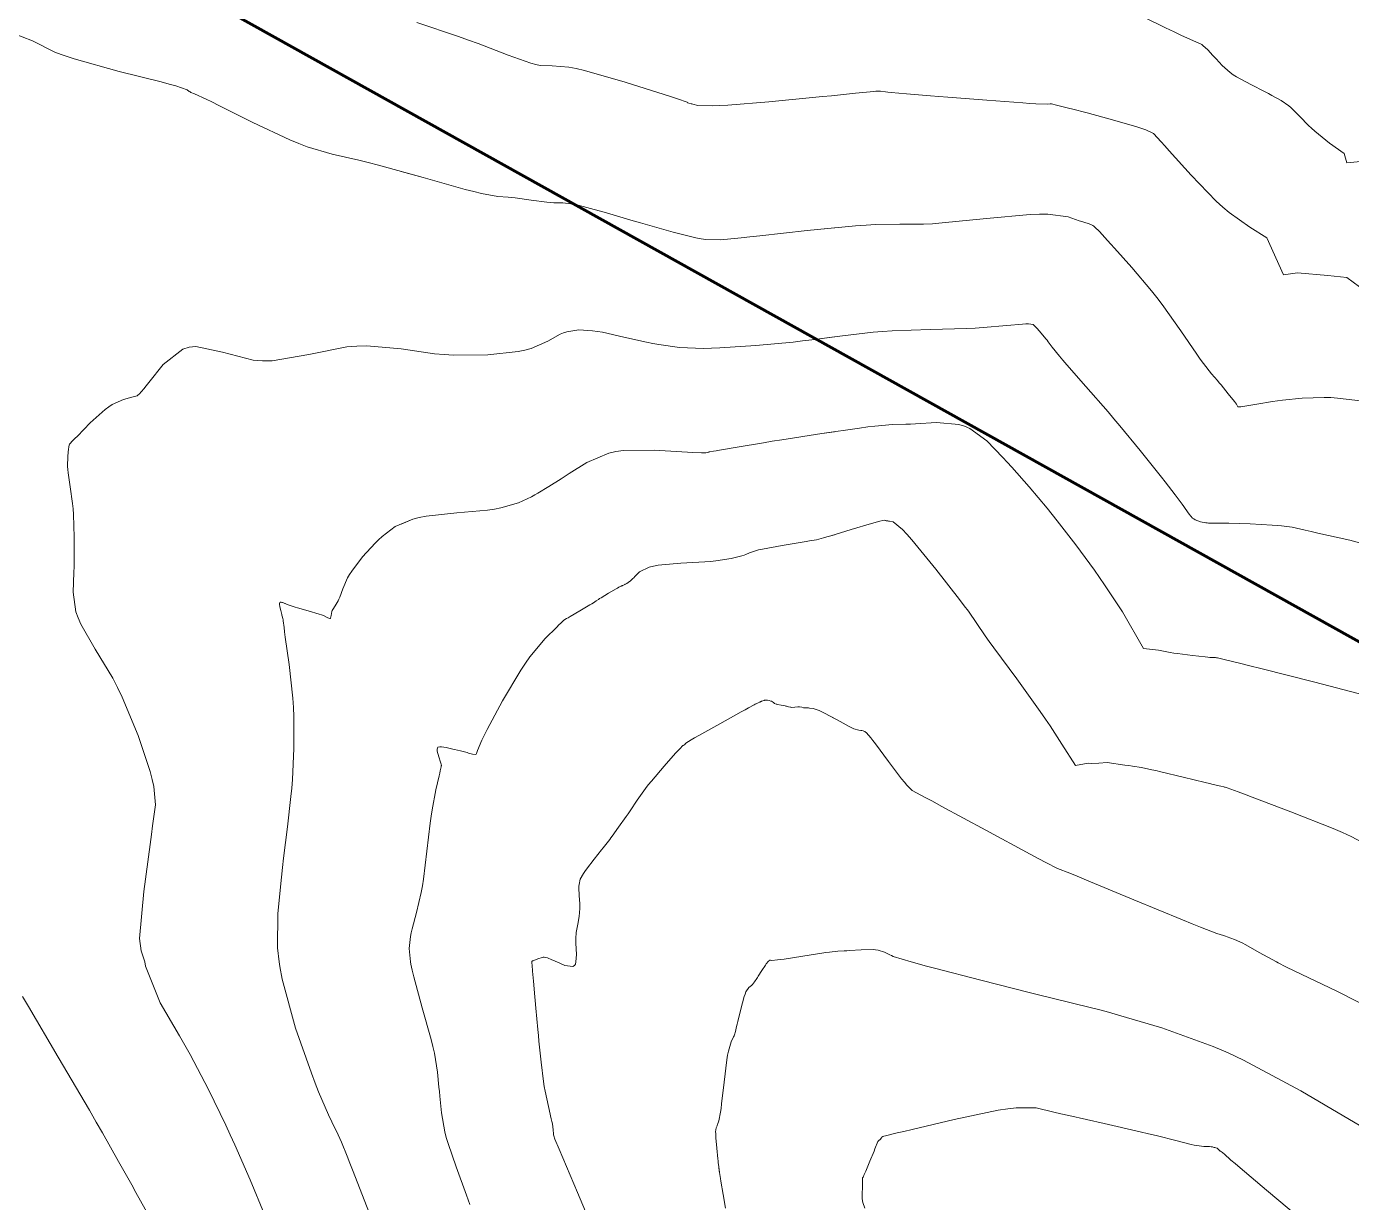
# Model space of a CAD drawing. Header units: millimetres. Extents: x 837477 to 838477, y 1189014 to 1191014.
# Drawn here: x 837781.7 to 837934.6, y 1189972.2 to 1190108 of the extents above; entities that cross this region are included whole.
import ezdxf

# ---------------------------------------------------------------- set-up
doc = ezdxf.new("R2010")
doc.units = ezdxf.units.MM
doc.header["$LTSCALE"] = 0.3
doc.layers.add('CORREDORVIA', color=94, linetype='Continuous', lineweight=80)
doc.layers.add('COTAS 10', color=252, linetype='Continuous', lineweight=9)
doc.layers.add('VIA_Curvas', color=7, linetype='Continuous')

msp = doc.modelspace()

# ---------------------------------------------------------------- linework, layer by layer
at = {"layer": 'CORREDORVIA'}
msp.add_lwpolyline([(838157.033, 1190996.193), (838237.174, 1190821.339), (838237.001, 1190602.875), (838240.031, 1190437.198), (838223.537, 1190366.272), (838184.199, 1189898.277), (837734.304, 1190149.151), (837849.078, 1189569.699), (837751.159, 1189231.384), (837593.191, 1189234.399), (837695.481, 1189679.225), (837660.573, 1189835.358), (837597.737, 1190012.464), (837490.666, 1190492.599), (837964.301, 1190234.408), (838010.155, 1190346.41), (837974.613, 1190516.877), (837969.419, 1190653.334), (837963.574, 1190795.982), (837910.676, 1191000.965)], close=True, dxfattribs=at)
at = {"layer": 'COTAS 10'}
for points in [[(837936.062, 1190092.441), (837934.066, 1190092.272), (837933.742, 1190093.329), (837932.071, 1190094.543), (837930.381, 1190095.909), (837929.992, 1190096.248), (837929.637, 1190096.57), (837928.64, 1190097.589), (837927.841, 1190098.425), (837927.61, 1190098.63), (837927.376, 1190098.825), (837926.498, 1190099.435), (837925.406, 1190100.047), (837925.038, 1190100.243), (837924.641, 1190100.45), (837922.969, 1190101.294), (837921.33, 1190102.192), (837920.955, 1190102.433), (837920.614, 1190102.671), (837919.663, 1190103.502), (837918.966, 1190104.27), (837918.784, 1190104.467), (837918.608, 1190104.659), (837918.012, 1190105.297), (837917.458, 1190105.804), (837917.308, 1190105.913), (837917.16, 1190106.008), (837916.636, 1190106.237), (837914.997, 1190106.957), (837914.145, 1190107.361), (837913.122, 1190107.854), (837907.989, 1190110.375)], [(837826.703, 1190108.448), (837831.513, 1190106.832), (837832.69, 1190106.418), (837833.799, 1190106.017), (837837.243, 1190104.692), (837839.854, 1190103.752), (837840.438, 1190103.595), (837840.962, 1190103.482), (837842.352, 1190103.451), (837844.246, 1190103.318), (837845.088, 1190103.142), (837846.068, 1190102.906), (837850.754, 1190101.55), (837855.249, 1190100.132), (837856.109, 1190099.857), (837856.802, 1190099.632), (837857.916, 1190099.242), (837857.963, 1190099.19), (837857.984, 1190099.178), (837858.009, 1190099.167), (837858.125, 1190099.137), (837858.367, 1190099.08), (837858.47, 1190099.054), (837858.589, 1190099.022), (837859.151, 1190098.866), (837860.814, 1190098.821), (837861.627, 1190098.858), (837862.593, 1190098.917), (837867.355, 1190099.313), (837872.393, 1190099.791), (837873.533, 1190099.902), (837874.562, 1190100.003), (837874.923, 1190100.041)], [(837779.955, 1190107.278), (837782.345, 1190106.323), (837784.996, 1190105.007), (837786.018, 1190104.629), (837787.164, 1190104.246), (837792.345, 1190102.813), (837797.199, 1190101.592), (837798.14, 1190101.342), (837798.905, 1190101.13), (837800.214, 1190100.682), (837800.445, 1190100.489), (837800.532, 1190100.438), (837800.628, 1190100.388), (837801.058, 1190100.214), (837802.387, 1190099.608), (837803.05, 1190099.285), (837803.842, 1190098.894), (837807.769, 1190096.925), (837812.07, 1190094.9), (837813.098, 1190094.474), (837814.056, 1190094.107), (837816.925, 1190093.272), (837820, 1190092.578), (837821.087, 1190092.301), (837822.277, 1190091.987), (837827.425, 1190090.547)], [(837874.562, 1190100.003), (837877.355, 1190100.293), (837879.056, 1190100.468), (837879.396, 1190100.497), (837879.679, 1190100.518), (837880.229, 1190100.522), (837880.801, 1190100.447), (837881.098, 1190100.417), (837881.455, 1190100.383), (837883.248, 1190100.229), (837885.996, 1190100.005), (837886.956, 1190099.928), (837888.002, 1190099.843), (837892.501, 1190099.482), (837896.651, 1190099.165), (837897.477, 1190099.108), (837898.164, 1190099.065), (837899.482, 1190099.024), (837899.828, 1190099.054), (837899.903, 1190099.057), (837899.969, 1190099.057), (837900.131, 1190099.037), (837900.4, 1190098.963), (837900.532, 1190098.929), (837900.69, 1190098.89), (837901.473, 1190098.7), (837902.901, 1190098.335), (837903.466, 1190098.186), (837904.105, 1190098.016), (837907.026, 1190097.226), (837909.823, 1190096.417), (837910.383, 1190096.234), (837910.85, 1190096.07), (837911.765, 1190095.625), (837912.614, 1190094.693), (837913.041, 1190094.221), (837913.55, 1190093.656), (837916.08, 1190090.842), (837918.991, 1190087.837), (837919.741, 1190087.151), (837920.467, 1190086.529), (837922.884, 1190084.811), (837924.83, 1190083.604), (837926.769, 1190079.317), (837928.367, 1190079.567), (837931.883, 1190079.268), (837934.066, 1190079.008), (837935.509, 1190077.939)], [(837824.923, 1190091.247), (837827.425, 1190090.547), (837832.289, 1190089.191), (837833.299, 1190088.93), (837834.164, 1190088.719), (837836.073, 1190088.369), (837837.246, 1190088.29), (837837.647, 1190088.248), (837838.081, 1190088.199), (837839.923, 1190087.951), (837841.733, 1190087.717), (837842.146, 1190087.676), (837842.522, 1190087.646), (837843.562, 1190087.623), (837844.814, 1190087.476), (837845.324, 1190087.367), (837845.904, 1190087.228), (837848.587, 1190086.482), (837851.683, 1190085.567), (837852.523, 1190085.322), (837853.355, 1190085.08), (837856.301, 1190084.239), (837858.901, 1190083.606), (837859.516, 1190083.497), (837860.085, 1190083.415), (837861.762, 1190083.359), (837864.134, 1190083.603), (837865.143, 1190083.711), (837866.303, 1190083.837), (837871.762, 1190084.439), (837877.33, 1190084.986), (837878.56, 1190085.077), (837879.654, 1190085.141), (837882.479, 1190085.157), (837885.194, 1190085.165), (837886.218, 1190085.225), (837887.362, 1190085.311), (837892.479, 1190085.829), (837897.508, 1190086.274), (837898.596, 1190086.313), (837899.552, 1190086.316), (837901.906, 1190086.023), (837903.182, 1190085.579), (837903.458, 1190085.486), (837903.702, 1190085.406), (837904.302, 1190085.229), (837904.724, 1190085.032), (837904.854, 1190084.94), (837904.99, 1190084.832), (837905.531, 1190084.31), (837906.451, 1190083.296), (837906.827, 1190082.878), (837907.254, 1190082.402), (837909.234, 1190080.188), (837911.516, 1190077.481), (837912.134, 1190076.693), (837912.746, 1190075.89), (837914.908, 1190072.851), (837916.742, 1190070.18), (837917.147, 1190069.608), (837917.508, 1190069.108), (837918.444, 1190067.908), (837919.135, 1190067.113), (837919.342, 1190066.868), (837919.555, 1190066.612), (837920.382, 1190065.601), (837921.083, 1190064.713), (837921.217, 1190064.536), (837921.325, 1190064.389), (837921.498, 1190064.103), (837921.831, 1190064.093), (837922.041, 1190064.12), (837922.301, 1190064.159), (837923.664, 1190064.408), (837925.496, 1190064.716), (837926.053, 1190064.794), (837926.63, 1190064.868), (837928.894, 1190065.106), (837931.442, 1190065.183), (837932.2, 1190065.155), (837932.979, 1190065.106), (837935.981, 1190064.753)], [(837871.762, 1190084.439), (837874.923, 1190084.75)], [(837809.138, 1189970.83), (837807.477, 1189974.828), (837805.698, 1189978.894), (837805.18, 1189980.025), (837804.651, 1189981.158), (837802.649, 1189985.271), (837800.532, 1189989.316), (837799.931, 1189990.406), (837799.323, 1189991.484), (837797.075, 1189995.271), (837795.396, 1189999.497), (837795.303, 1190000), (837794.878, 1190001.288), (837794.702, 1190002.722), (837795.21, 1190008.135), (837795.919, 1190013.544), (837796.072, 1190014.702), (837796.207, 1190015.713), (837796.539, 1190018.135), (837796.36, 1190020.249), (837796.172, 1190021.065), (837795.924, 1190021.981), (837794.529, 1190026.124), (837792.683, 1190030.576), (837792.15, 1190031.687), (837791.609, 1190032.744), (837789.575, 1190036.124), (837787.912, 1190038.981), (837787.605, 1190039.708), (837787.364, 1190040.408), (837787.045, 1190042.707), (837787.131, 1190044.969), (837787.146, 1190045.646), (837787.157, 1190046.344), (837787.162, 1190049.046), (837787.08, 1190051.669), (837787.035, 1190052.318), (837786.981, 1190052.932), (837786.708, 1190054.869), (837786.459, 1190056.452), (837786.422, 1190056.843), (837786.397, 1190057.213), (837786.42, 1190058.379), (837786.517, 1190059.221), (837786.539, 1190059.387), (837786.56, 1190059.524), (837786.617, 1190059.776), (837787.012, 1190060.189), (837787.246, 1190060.427), (837787.533, 1190060.719), (837789.02, 1190062.224), (837790.727, 1190063.77), (837791.153, 1190064.09), (837791.558, 1190064.362), (837792.853, 1190064.95), (837793.801, 1190065.184), (837793.987, 1190065.232), (837794.141, 1190065.272), (837794.42, 1190065.359), (837794.498, 1190065.415), (837794.525, 1190065.436), (837794.554, 1190065.459), (837794.677, 1190065.564), (837795.182, 1190066.161), (837795.452, 1190066.495), (837795.779, 1190066.902), (837797.426, 1190068.982), (837799.701, 1190070.754), (837800.423, 1190070.967), (837801.184, 1190071.059), (837804.265, 1190070.389), (837807.831, 1190069.465), (837808.898, 1190069.397), (837809.999, 1190069.411), (837814.265, 1190070.139), (837818.628, 1190071.002), (837819.791, 1190071.101), (837820.934, 1190071.14), (837824.899, 1190070.773), (837828.767, 1190070.205), (837829.849, 1190070.117), (837830.936, 1190070.059), (837834.899, 1190070.098), (837838.394, 1190070.479), (837839.185, 1190070.637), (837839.899, 1190070.817), (837841.841, 1190071.656), (837843.263, 1190072.457), (837843.65, 1190072.614), (837844.034, 1190072.742), (837845.394, 1190072.97), (837847.007, 1190072.868), (837847.549, 1190072.79), (837848.133, 1190072.689), (837850.59, 1190072.141), (837853.239, 1190071.539), (837853.944, 1190071.403), (837854.637, 1190071.281), (837857.037, 1190070.954), (837859.797, 1190070.839), (837860.717, 1190070.851), (837861.704, 1190070.882), (837865.83, 1190071.154), (837870.141, 1190071.57), (837871.244, 1190071.693), (837872.309, 1190071.819), (837874.923, 1190072.176)], [(837872.309, 1190071.819), (837875.83, 1190072.3), (837879.373, 1190072.716), (837880.452, 1190072.802), (837881.574, 1190072.875), (837885.98, 1190073.029), (837890.184, 1190073.138), (837891.178, 1190073.182), (837892.1, 1190073.232), (837894.814, 1190073.462), (837896.643, 1190073.647), (837897.005, 1190073.668), (837897.305, 1190073.676), (837897.868, 1190073.598), (837898.104, 1190073.343), (837898.197, 1190073.24), (837898.303, 1190073.123), (837898.788, 1190072.582), (837899.324, 1190071.952), (837899.462, 1190071.779), (837899.595, 1190071.607), (837900.038, 1190070.99), (837900.887, 1190069.918), (837901.276, 1190069.458), (837901.732, 1190068.928), (837903.934, 1190066.426), (837906.498, 1190063.494), (837907.183, 1190062.693), (837907.856, 1190061.896), (837910.194, 1190059.055), (837912.195, 1190056.557), (837912.656, 1190055.977), (837913.076, 1190055.444), (837914.254, 1190053.923), (837915.056, 1190052.847), (837915.238, 1190052.597), (837915.403, 1190052.366), (837915.856, 1190051.702), (837916.262, 1190051.244), (837916.398, 1190051.143), (837916.545, 1190051.053), (837917.156, 1190050.825), (837917.787, 1190050.705), (837917.945, 1190050.685), (837918.096, 1190050.669), (837918.58, 1190050.659), (837919.511, 1190050.659), (837919.944, 1190050.651), (837920.452, 1190050.638), (837922.918, 1190050.56), (837925.459, 1190050.44), (837926.015, 1190050.401), (837926.507, 1190050.358), (837927.749, 1190050.184), (837929.27, 1190049.839), (837929.938, 1190049.689), (837930.712, 1190049.517), (837934.4, 1190048.698), (837939.303, 1190047.346)], [(837824.923, 1190070.769), (837828.767, 1190070.205)], [(837936.972, 1190030.56), (837930.352, 1190032.31), (837924.13, 1190033.881), (837922.878, 1190034.195), (837921.832, 1190034.457), (837919.753, 1190034.971), (837919.137, 1190035.103), (837919.011, 1190035.125), (837918.906, 1190035.14), (837918.687, 1190035.144), (837918.256, 1190035.155), (837918.017, 1190035.176), (837917.724, 1190035.205), (837916.233, 1190035.37), (837914.521, 1190035.598), (837914.089, 1190035.666), (837913.675, 1190035.735), (837912.333, 1190036.002), (837910.603, 1190036.196), (837908.173, 1190040.416), (837906.108, 1190043.537), (837905.527, 1190044.381), (837904.94, 1190045.216), (837902.787, 1190048.158), (837900.632, 1190050.939), (837900.046, 1190051.673), (837899.464, 1190052.391), (837897.396, 1190054.853), (837895.406, 1190057.102), (837894.872, 1190057.687), (837894.345, 1190058.254), (837892.505, 1190060.166), (837890.527, 1190061.584), (837889.913, 1190061.841), (837889.271, 1190062.039), (837886.714, 1190062.263), (837884.262, 1190062.131), (837883.686, 1190062.104), (837883.154, 1190062.081), (837881.606, 1190062.035), (837879.59, 1190061.866), (837878.764, 1190061.766), (837877.822, 1190061.642), (837873.452, 1190061.005)], [(837821.167, 1189971.167), (837819.348, 1189975.825), (837818.978, 1189976.769), (837818.665, 1189977.563), (837818.018, 1189979.182), (837817.621, 1189980.056), (837817.466, 1189980.38), (837817.291, 1189980.74), (837816.498, 1189982.338), (837815.36, 1189984.986), (837814.967, 1189986.007), (837814.541, 1189987.154), (837812.723, 1189992.338), (837811.168, 1189998.022), (837810.908, 1189999.485), (837810.84, 1190000), (837810.626, 1190001.619), (837810.662, 1190005.6), (837811.091, 1190009.802), (837811.213, 1190010.9), (837811.337, 1190011.97), (837811.792, 1190015.6), (837812.187, 1190019.084), (837812.273, 1190020.062), (837812.348, 1190021.046), (837812.531, 1190024.649), (837812.516, 1190028.348), (837812.466, 1190029.393), (837812.395, 1190030.448), (837811.973, 1190034.33), (837811.531, 1190037.503), (837811.447, 1190038.11), (837811.38, 1190038.599), (837811.279, 1190039.382), (837811.277, 1190039.434), (837811.272, 1190039.462), (837811.267, 1190039.496), (837811.232, 1190039.665), (837811.17, 1190039.931), (837811.146, 1190040.024), (837811.12, 1190040.127), (837811.003, 1190040.571), (837810.901, 1190041.001), (837810.884, 1190041.095), (837810.872, 1190041.177), (837810.871, 1190041.383), (837810.917, 1190041.486), (837810.934, 1190041.505), (837810.953, 1190041.518), (837811.041, 1190041.528), (837811.144, 1190041.504), (837811.174, 1190041.496), (837811.203, 1190041.487), (837811.315, 1190041.451), (837811.47, 1190041.393), (837811.527, 1190041.37), (837811.59, 1190041.345), (837811.869, 1190041.229), (837812.419, 1190041.041), (837812.652, 1190040.97), (837812.921, 1190040.891), (837814.184, 1190040.538), (837815.437, 1190040.168), (837815.7, 1190040.078), (837815.926, 1190039.994), (837816.438, 1190039.736), (837816.662, 1190039.643), (837816.707, 1190039.664), (837816.744, 1190039.704), (837816.815, 1190040.015), (837816.899, 1190040.453), (837816.944, 1190040.573), (837816.998, 1190040.692), (837817.274, 1190041.121), (837817.614, 1190041.682), (837817.71, 1190041.886), (837817.806, 1190042.11), (837818.156, 1190043.093), (837818.722, 1190044.334), (837818.953, 1190044.722), (837819.216, 1190045.128), (837820.438, 1190046.751), (837821.889, 1190048.351), (837822.298, 1190048.743), (837822.709, 1190049.112), (837824.217, 1190050.26), (837826.234, 1190051.113), (837826.967, 1190051.296), (837827.774, 1190051.456), (837831.317, 1190051.843), (837834.865, 1190052.166), (837835.675, 1190052.286), (837836.411, 1190052.42), (837838.448, 1190053.013), (837839.93, 1190053.714), (837840.317, 1190053.915), (837840.693, 1190054.12), (837841.963, 1190054.887), (837843.363, 1190055.793), (837843.821, 1190056.086), (837844.309, 1190056.398), (837846.324, 1190057.674), (837848.863, 1190058.742), (837849.682, 1190058.922), (837850.55, 1190059.051), (837854.1, 1190059.098), (837857.298, 1190058.875), (837857.944, 1190058.834), (837858.485, 1190058.801), (837859.574, 1190058.758), (837859.93, 1190058.775), (837860.009, 1190058.781), (837860.08, 1190058.787), (837860.266, 1190058.814), (837860.374, 1190058.841), (837860.396, 1190058.848), (837860.415, 1190058.854), (837860.452, 1190058.872), (837860.957, 1190058.969), (837861.27, 1190059.025), (837861.658, 1190059.094), (837863.687, 1190059.446), (837866.717, 1190059.949), (837867.737, 1190060.113), (837868.835, 1190060.287), (837873.452, 1190061.005), (837874.923, 1190061.219)], [(837826.234, 1190051.113), (837824.923, 1190050.559)], [(837937.337, 1190013.021), (837934.578, 1190014.471), (837933.575, 1190014.927), (837932.468, 1190015.407), (837927.611, 1190017.337), (837923.119, 1190019.028), (837922.243, 1190019.357), (837921.526, 1190019.625), (837920.263, 1190020.09), (837920.014, 1190020.163), (837919.936, 1190020.185), (837919.854, 1190020.206), (837919.526, 1190020.288), (837918.644, 1190020.5), (837918.213, 1190020.604), (837917.701, 1190020.727), (837915.179, 1190021.336), (837912.584, 1190021.953), (837912.027, 1190022.082), (837911.539, 1190022.192), (837910.362, 1190022.437), (837909.314, 1190022.605), (837908.908, 1190022.667), (837908.452, 1190022.735), (837906.389, 1190023.033), (837905.439, 1190022.938), (837904.558, 1190022.927), (837904.202, 1190022.946), (837902.747, 1190022.69), (837901.161, 1190025.137), (837899.81, 1190027.264), (837899.279, 1190028.04), (837898.681, 1190028.897), (837895.957, 1190032.665), (837893.326, 1190036.262), (837892.787, 1190037.011), (837892.33, 1190037.653), (837891.364, 1190039.076), (837890.373, 1190040.477), (837889.9, 1190041.105), (837889.341, 1190041.837), (837886.605, 1190045.345), (837883.847, 1190048.729), (837883.275, 1190049.383), (837882.785, 1190049.913), (837881.706, 1190050.808), (837881.255, 1190050.884), (837881.161, 1190050.9), (837881.081, 1190050.913), (837880.906, 1190050.939), (837880.814, 1190050.953), (837880.786, 1190050.958), (837880.757, 1190050.963), (837880.647, 1190050.987), (837879.996, 1190050.838), (837879.627, 1190050.734), (837879.176, 1190050.604), (837876.865, 1190049.909), (837874.516, 1190049.201), (837874.042, 1190049.062), (837873.644, 1190048.948), (837872.841, 1190048.745), (837872.049, 1190048.617), (837871.657, 1190048.552), (837871.191, 1190048.473), (837868.884, 1190048.077), (837866.606, 1190047.657), (837866.158, 1190047.562), (837865.788, 1190047.476), (837865.111, 1190047.244), (837864.69, 1190047.039), (837864.482, 1190046.971), (837864.234, 1190046.898), (837863.007, 1190046.592), (837861.209, 1190046.298), (837860.601, 1190046.233), (837859.945, 1190046.174), (837857.177, 1190046.022), (837854.575, 1190045.807), (837854.024, 1190045.709), (837853.545, 1190045.594), (837852.428, 1190045.042), (837851.878, 1190044.482), (837851.758, 1190044.362), (837851.651, 1190044.258), (837851.382, 1190044.009), (837851.205, 1190043.872), (837851.158, 1190043.839), (837851.111, 1190043.807), (837850.945, 1190043.708), (837850.79, 1190043.626), (837850.75, 1190043.604), (837850.712, 1190043.583), (837850.584, 1190043.514), (837850.483, 1190043.461), (837850.462, 1190043.451), (837850.443, 1190043.442), (837850.402, 1190043.428), (837850.369, 1190043.421), (837850.357, 1190043.417), (837850.343, 1190043.413), (837850.281, 1190043.393), (837850.016, 1190043.251), (837849.875, 1190043.17), (837849.703, 1190043.071), (837848.838, 1190042.566), (837847.976, 1190042.052), (837847.806, 1190041.949), (837847.667, 1190041.862), (837847.412, 1190041.687), (837847.088, 1190041.472), (837846.905, 1190041.36), (837846.682, 1190041.224), (837845.536, 1190040.543), (837844.394, 1190039.871), (837844.173, 1190039.74), (837843.992, 1190039.634), (837843.682, 1190039.451), (837843.325, 1190039.11), (837843.114, 1190038.904), (837842.856, 1190038.65), (837841.521, 1190037.326), (837839.763, 1190035.226), (837839.239, 1190034.482), (837838.698, 1190033.667), (837836.607, 1190030.136), (837834.829, 1190026.831), (837834.485, 1190026.159), (837834.205, 1190025.592), (837833.732, 1190024.42), (837833.609, 1190024.057), (837833.551, 1190023.999), (837833.483, 1190023.96), (837833.147, 1190023.977), (837832.684, 1190024.12), (837832.536, 1190024.162), (837832.379, 1190024.204), (837831.736, 1190024.362), (837831.057, 1190024.52)], [(837874.923, 1190049.324), (837874.516, 1190049.201)], [(837857.496, 1190025.008), (837857.515, 1190025.019), (837857.592, 1190025.069), (837857.667, 1190025.132), (837857.686, 1190025.151), (837857.704, 1190025.17), (837857.761, 1190025.245), (837858.395, 1190025.637), (837858.776, 1190025.857), (837859.246, 1190026.125), (837861.688, 1190027.494), (837864.138, 1190028.856), (837864.614, 1190029.12), (837865.001, 1190029.334), (837865.665, 1190029.701), (837865.785, 1190029.76), (837865.829, 1190029.782), (837865.878, 1190029.805), (837866.094, 1190029.905), (837866.294, 1190029.999), (837866.334, 1190030.018), (837866.366, 1190030.034), (837866.423, 1190030.065), (837866.464, 1190030.085), (837866.485, 1190030.094), (837866.512, 1190030.104), (837866.644, 1190030.152), (837866.793, 1190030.2), (837866.83, 1190030.21), (837866.865, 1190030.218), (837866.977, 1190030.236), (837867.098, 1190030.232), (837867.139, 1190030.227), (837867.184, 1190030.219), (837867.375, 1190030.176), (837867.566, 1190030.12), (837867.611, 1190030.104), (837867.654, 1190030.088), (837867.778, 1190030.031), (837867.877, 1190029.968), (837867.903, 1190029.949), (837867.928, 1190029.93), (837868.013, 1190029.853), (837868.178, 1190029.771), (837868.254, 1190029.748), (837868.342, 1190029.725), (837868.768, 1190029.64), (837869.21, 1190029.558), (837869.308, 1190029.536), (837869.395, 1190029.515), (837869.623, 1190029.445), (837869.828, 1190029.399), (837869.902, 1190029.395), (837869.982, 1190029.393), (837870.333, 1190029.416), (837870.699, 1190029.44), (837870.789, 1190029.439), (837870.874, 1190029.435), (837871.142, 1190029.396), (837871.362, 1190029.35), (837871.417, 1190029.342), (837871.47, 1190029.336), (837871.64, 1190029.33), (837871.857, 1190029.323), (837871.94, 1190029.317), (837872.032, 1190029.308), (837872.446, 1190029.258), (837873.161, 1190029.02), (837873.443, 1190028.893), (837873.762, 1190028.738), (837875.218, 1190027.958), (837876.632, 1190027.189), (837876.924, 1190027.043), (837877.173, 1190026.925), (837877.716, 1190026.739), (837877.957, 1190026.73), (837878.016, 1190026.724), (837878.072, 1190026.717), (837878.246, 1190026.68), (837878.398, 1190026.619), (837878.44, 1190026.596), (837878.482, 1190026.572), (837878.634, 1190026.462), (837879.111, 1190025.879), (837879.358, 1190025.555), (837879.655, 1190025.161), (837881.141, 1190023.151), (837882.665, 1190021.135), (837882.985, 1190020.737), (837883.261, 1190020.408), (837883.891, 1190019.796), (837885.406, 1190018.996), (837886.24, 1190018.548), (837887.253, 1190018.002), (837892.41, 1190015.211), (837897.525, 1190012.446), (837898.512, 1190011.917), (837899.314, 1190011.491), (837900.658, 1190010.802), (837902.09, 1190010.235), (837902.947, 1190009.885), (837904.004, 1190009.451), (837909.483, 1190007.185), (837915.079, 1190004.876), (837916.209, 1190004.416), (837917.158, 1190004.033), (837919.071, 1190003.294), (837919.823, 1190003.043), (837920.04, 1190002.967), (837920.26, 1190002.889), (837921.087, 1190002.585), (837922.041, 1190002.16), (837922.341, 1190002.006), (837922.656, 1190001.835), (837923.926, 1190001.087), (837925.926, 1190000), (837926.127, 1189999.891), (837927.03, 1189999.438), (837928.06, 1189998.932), (837932.838, 1189996.664), (837937.907, 1189994.099)], [(837874.923, 1190028.116), (837873.762, 1190028.738)], [(837857.496, 1190025.008), (837857.478, 1190024.998), (837857.419, 1190024.975), (837857.056, 1190024.601), (837856.845, 1190024.37), (837856.587, 1190024.084), (837855.258, 1190022.593), (837853.782, 1190020.867), (837853.431, 1190020.433), (837853.105, 1190020.017), (837852.139, 1190018.675), (837851.323, 1190017.454), (837851.093, 1190017.115), (837850.86, 1190016.775), (837850.002, 1190015.545), (837849.271, 1190014.52), (837849.119, 1190014.309), (837848.988, 1190014.131), (837848.696, 1190013.754), (837848.369, 1190013.362), (837848.217, 1190013.174), (837848.038, 1190012.953), (837847.168, 1190011.867), (837846.287, 1190010.716), (837846.102, 1190010.452), (837845.941, 1190010.213), (837845.572, 1190009.548), (837845.432, 1190008.951), (837845.415, 1190008.755), (837845.409, 1190008.545), (837845.466, 1190007.673), (837845.536, 1190006.714), (837845.538, 1190006.449), (837845.531, 1190006.184), (837845.441, 1190005.231), (837845.306, 1190004.37), (837845.27, 1190004.164), (837845.235, 1190003.972), (837845.114, 1190003.395), (837845.049, 1190002.708), (837845.05, 1190002.448), (837845.057, 1190002.157), (837845.151, 1190000.85), (837845.058, 1190000), (837845.03, 1189999.74), (837844.903, 1189999.574), (837844.734, 1189999.468), (837843.788, 1189999.595), (837842.854, 1190000), (837842.746, 1190000.047), (837842.517, 1190000.147), (837842.314, 1190000.236), (837841.797, 1190000.465), (837841.411, 1190000.547), (837841.291, 1190000.543), (837841.164, 1190000.527), (837840.661, 1190000.372), (837840.225, 1190000.181), (837840.143, 1190000.141), (837840.076, 1190000.108), (837839.972, 1190000.039), (837839.975, 1190000), (837839.988, 1189999.851), (837840.009, 1189999.613), (837840.067, 1189998.939), (837840.17, 1189997.779), (837840.209, 1189997.341), (837840.253, 1189996.853), (837840.451, 1189994.671), (837840.683, 1189992.187), (837840.748, 1189991.509), (837840.814, 1189990.835), (837841.055, 1189988.435), (837841.333, 1189986.204), (837841.422, 1189985.636), (837841.516, 1189985.09), (837841.899, 1189983.298), (837842.236, 1189981.88), (837842.302, 1189981.57), (837842.355, 1189981.296), (837842.445, 1189980.603), (837842.484, 1189980.16), (837842.505, 1189980.043), (837842.53, 1189979.929), (837842.657, 1189979.541), (837843.15, 1189978.37), (837845.249, 1189973.38), (837846.808, 1189969.728)], [(837831.057, 1190024.52), (837830.876, 1190024.562), (837830.698, 1190024.603), (837830.081, 1190024.743), (837829.571, 1190024.834), (837829.461, 1190024.844), (837829.363, 1190024.847), (837829.122, 1190024.804), (837829.047, 1190024.58), (837829.054, 1190024.47), (837829.073, 1190024.339), (837829.244, 1190023.693), (837829.443, 1190023.061), (837829.48, 1190022.939), (837829.509, 1190022.84), (837829.549, 1190022.674), (837829.538, 1190022.643), (837829.534, 1190022.628), (837829.531, 1190022.612), (837829.52, 1190022.529), (837829.42, 1190022.059), (837829.361, 1190021.798), (837829.289, 1190021.48), (837828.914, 1190019.856), (837828.475, 1190017.561), (837828.361, 1190016.819), (837828.251, 1190016.031), (837827.884, 1190012.8), (837827.487, 1190009.561), (837827.358, 1190008.768), (837827.221, 1190008.02), (837826.659, 1190005.693), (837826.155, 1190003.82), (837826.055, 1190003.358), (837825.972, 1190002.92), (837825.815, 1190001.546), (837825.993, 1190000), (837826.02, 1189999.761), (837826.165, 1189999.064), (837826.349, 1189998.28), (837827.331, 1189994.717), (837828.351, 1189991.062), (837828.559, 1189990.22), (837828.735, 1189989.451), (837829.1, 1189987.287), (837829.263, 1189985.539), (837829.313, 1189985.033), (837829.363, 1189984.516), (837829.56, 1189982.569), (837829.945, 1189980.389), (837830.115, 1189979.727), (837830.312, 1189979.039), (837831.251, 1189976.339), (837832.45, 1189973.061), (837832.811, 1189972.008)], [(837867.215, 1190000), (837867.257, 1190000.049), (837867.323, 1190000.091), (837867.337, 1190000.101), (837867.349, 1190000.11), (837867.378, 1190000.137), (837867.395, 1190000.159), (837867.399, 1190000.164), (837867.403, 1190000.17), (837867.415, 1190000.19), (837867.462, 1190000.198), (837867.488, 1190000.197), (837867.52, 1190000.194), (837867.679, 1190000.171), (837868.345, 1190000.228), (837868.696, 1190000.275), (837869.119, 1190000.336), (837871.25, 1190000.672), (837873.453, 1190001.017), (837873.922, 1190001.084), (837874.33, 1190001.139), (837875.292, 1190001.234), (837876.051, 1190001.27), (837876.33, 1190001.287), (837876.64, 1190001.307), (837878.006, 1190001.405), (837879.368, 1190001.435), (837879.675, 1190001.412), (837879.952, 1190001.376), (837880.695, 1190001.134), (837881.303, 1190000.815), (837881.494, 1190000.729), (837881.695, 1190000.646), (837883.776, 1190000)], [(837866.549, 1189999.028), (837866.127, 1189998.363)], [(837866.549, 1189999.028), (837866.947, 1189999.643), (837867.03, 1189999.764), (837867.101, 1189999.865), (837867.215, 1190000)], [(837935.492, 1189981.137), (837934.374, 1189981.807), (837928.756, 1189985.118), (837922.124, 1189988.675), (837920.367, 1189989.5), (837918.644, 1189990.255), (837912.71, 1189992.408), (837907.704, 1189993.868), (837906.566, 1189994.187), (837905.535, 1189994.469), (837902.71, 1189995.181), (837899.747, 1189995.883), (837898.629, 1189996.159), (837897.383, 1189996.471), (837891.807, 1189997.891), (837886.476, 1189999.274), (837885.384, 1189999.562), (837884.458, 1189999.809), (837883.776, 1190000)], [(837865.687, 1189997.684), (837865.466, 1189997.405), (837865.396, 1189997.334), (837865.324, 1189997.266), (837865.032, 1189997.044), (837864.697, 1189996.54)], [(837865.687, 1189997.684), (837865.94, 1189998.072)], [(837866.029, 1189998.211), (837865.94, 1189998.072)], [(837866.029, 1189998.211), (837866.127, 1189998.363)], [(837796.977, 1189968.577), (837794.818, 1189972.427), (837794.294, 1189973.365), (837793.802, 1189974.248), (837792.292, 1189976.977), (837790.431, 1189980.263), (837789.717, 1189981.498), (837788.918, 1189982.873), (837785.315, 1189989.014), (837781.882, 1189994.842), (837781.189, 1189996.021)], [(837864.099, 1189994.565), (837864.495, 1189996.003)], [(837864.598, 1189996.295), (837864.495, 1189996.003)], [(837864.598, 1189996.295), (837864.697, 1189996.54)], [(837864.099, 1189994.565), (837863.752, 1189993.108)], [(837863.681, 1189992.804), (837863.752, 1189993.108)], [(837862.353, 1189971.561), (837862.087, 1189973.138), (837861.821, 1189974.684), (837861.769, 1189974.987), (837861.726, 1189975.234), (837861.651, 1189975.675), (837861.637, 1189975.772), (837861.633, 1189975.803), (837861.629, 1189975.836), (837861.615, 1189975.971), (837861.596, 1189976.124), (837861.59, 1189976.168), (837861.583, 1189976.213), (837861.553, 1189976.383), (837861.501, 1189976.813), (837861.48, 1189977.022), (837861.456, 1189977.27), (837861.346, 1189978.491), (837861.245, 1189979.691), (837861.226, 1189979.926), (837861.213, 1189980.12), (837861.199, 1189980.468), (837861.213, 1189980.546), (837861.217, 1189980.569), (837861.221, 1189980.593), (837861.237, 1189980.685), (837861.257, 1189980.779), (837861.264, 1189980.804), (837861.272, 1189980.829), (837861.308, 1189980.914), (837861.372, 1189981.078), (837861.399, 1189981.153), (837861.428, 1189981.239), (837861.567, 1189981.657), (837861.759, 1189982.648), (837861.823, 1189983.096), (837861.892, 1189983.619), (837862.181, 1189986.137), (837862.501, 1189988.68), (837862.59, 1189989.219), (837862.679, 1189989.687), (837863.003, 1189990.779), (837863.276, 1189991.341), (837863.333, 1189991.474), (837863.382, 1189991.598), (837863.493, 1189991.962)], [(837863.681, 1189992.804), (837863.621, 1189992.544), (837863.493, 1189991.962)], [(837928.604, 1189970.454), (837924.789, 1189973.64), (837921.755, 1189976.219), (837921.168, 1189976.721), (837920.691, 1189977.13), (837919.884, 1189977.84), (837919.786, 1189977.94), (837919.757, 1189977.964), (837919.726, 1189977.987), (837919.608, 1189978.059), (837919.48, 1189978.14), (837919.443, 1189978.169), (837919.405, 1189978.201), (837919.263, 1189978.341), (837919.123, 1189978.469), (837919.085, 1189978.493), (837919.049, 1189978.514), (837918.924, 1189978.549), (837918.808, 1189978.56), (837918.777, 1189978.566), (837918.747, 1189978.572), (837918.643, 1189978.603), (837918.544, 1189978.636), (837918.49, 1189978.65), (837918.393, 1189978.668), (837918.208, 1189978.68), (837918.125, 1189978.683), (837918.028, 1189978.686), (837917.564, 1189978.693), (837916.754, 1189978.797), (837916.439, 1189978.861), (837916.084, 1189978.94), (837914.476, 1189979.35), (837912.049, 1189979.965), (837911.178, 1189980.173), (837910.221, 1189980.397), (837906.047, 1189981.343), (837901.961, 1189982.259), (837901.06, 1189982.466), (837900.258, 1189982.651), (837898.192, 1189983.15), (837895.882, 1189983.166), (837894.927, 1189983.047), (837893.834, 1189982.875), (837888.745, 1189981.808), (837883.888, 1189980.659), (837882.941, 1189980.435), (837882.166, 1189980.253), (837880.806, 1189979.934), (837880.601, 1189979.876), (837880.555, 1189979.857), (837880.513, 1189979.838), (837880.401, 1189979.759), (837880.333, 1189979.685), (837880.319, 1189979.668), (837880.307, 1189979.654), (837880.28, 1189979.615), (837880.265, 1189979.587), (837880.261, 1189979.579), (837880.256, 1189979.572), (837880.238, 1189979.542), (837880.216, 1189979.512), (837880.2, 1189979.496), (837880.166, 1189979.465), (837880.125, 1189979.437), (837880.099, 1189979.425), (837880.047, 1189979.409), (837879.984, 1189979.353), (837879.965, 1189979.322), (837879.944, 1189979.284), (837879.859, 1189979.093), (837879.673, 1189978.628), (837879.587, 1189978.417), (837879.488, 1189978.172), (837879.007, 1189976.991), (837878.536, 1189975.849), (837878.443, 1189975.628), (837878.366, 1189975.449), (837878.22, 1189975.146), (837878.187, 1189975.118), (837878.181, 1189975.111), (837878.176, 1189975.105), (837878.166, 1189975.089), (837878.165, 1189974.997), (837878.166, 1189974.943), (837878.166, 1189974.878), (837878.17, 1189974.54), (837878.165, 1189974.108), (837878.161, 1189973.983), (837878.155, 1189973.856), (837878.123, 1189973.375), (837878.11, 1189972.899), (837878.116, 1189972.774), (837878.127, 1189972.653), (837878.204, 1189972.241), (837878.407, 1189971.561)]]:
    msp.add_lwpolyline(points, dxfattribs=at)
at = {"layer": 'VIA_Curvas', "elevation": 1705.277}
msp.add_lwpolyline([(838041.852, 1190952.651), (838036.739, 1190647.964, 0.0474482), (838038.431, 1190626.329), (838092.197, 1190318.419), (838105.057, 1190244.773, -0.6778981), (837923.791, 1190133.091), (837840.859, 1190194.745, 0.7491246), (837665.299, 1190062.224), (837745.546, 1189850.114, -0.1064509), (837752.737, 1189802.402), (837723.495, 1189335.311)], format="xyb", dxfattribs=at)

doc.saveas('drawing.dxf')
